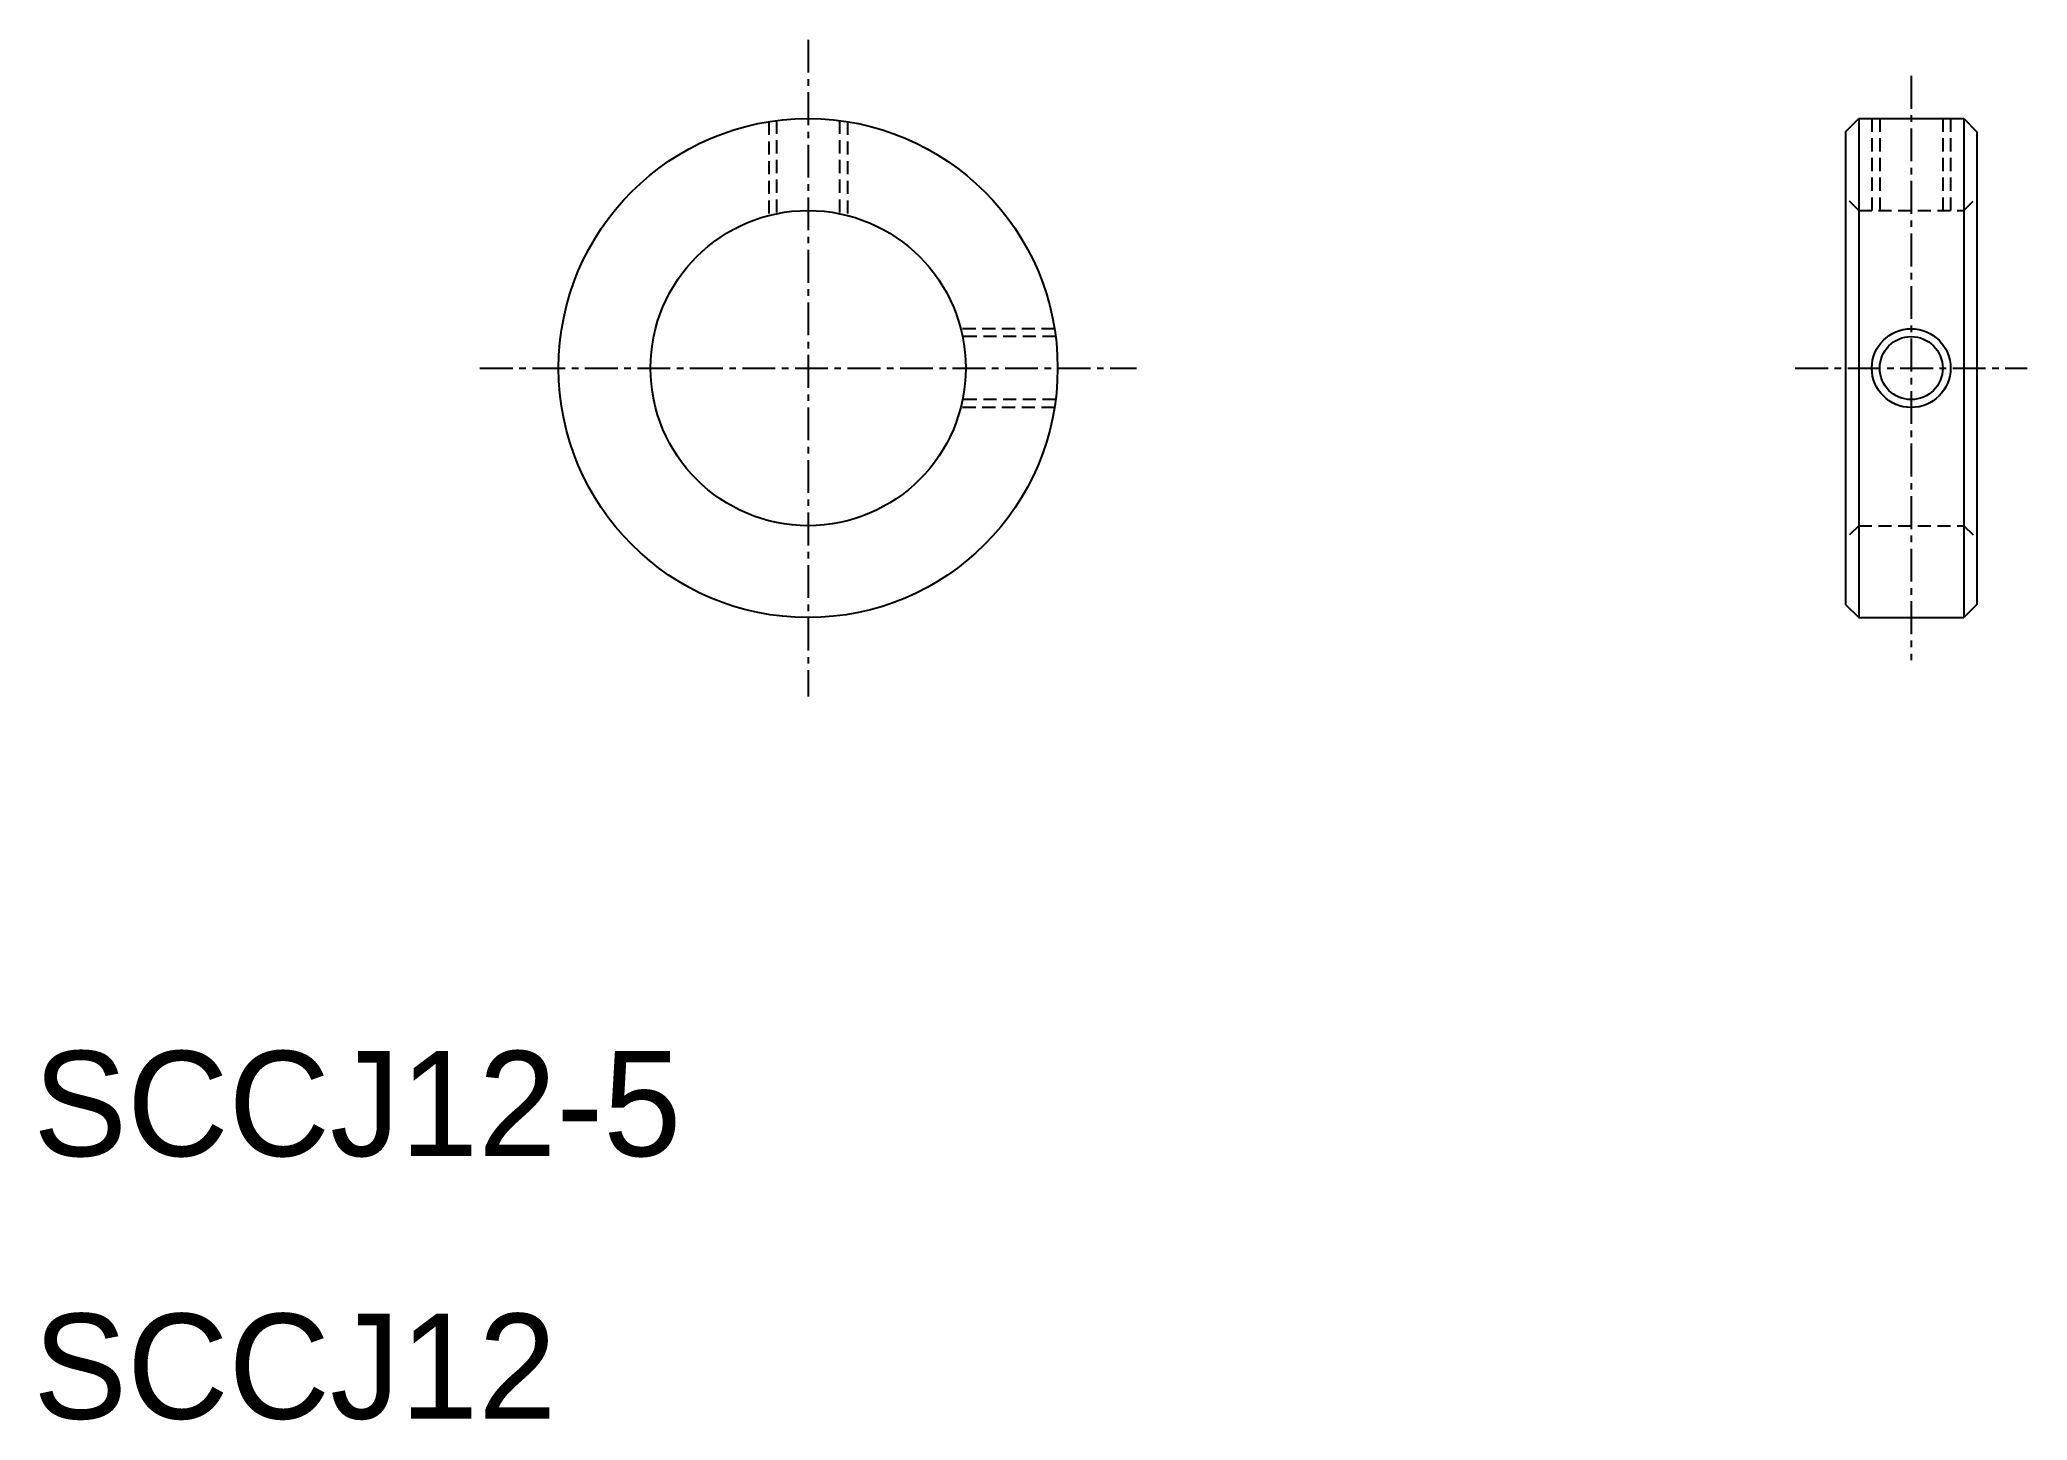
# Model space of a CAD drawing. Extents: x 10.2 to 85.9, y 9.9 to 62.5.
import ezdxf

# ---------------------------------------------------------------- set-up
doc = ezdxf.new("R2010")
doc.units = 0
doc.linetypes.add('CENTER', pattern=[2, 1.25, -0.25, 0.25, -0.25])
doc.linetypes.add('DASHED', pattern=[0.75, 0.5, -0.25])
doc.layers.get('0').update_dxf_attribs({"linetype": 'CONTINUOUS'})
doc.layers.add('CENTER', color=1, linetype='CENTER')

msp = doc.modelspace()

# ---------------------------------------------------------------- linework, layer by layer
at = {"color": 3, "linetype": 'DASHED'}
for p, q in [((38, 59.381), (38, 55.809)), ((38.3, 59.424), (38.3, 55.879)), ((40.7, 59.424), (40.7, 55.879)), ((41, 59.381), (41, 55.809)), ((80, 59.5), (80, 56)), ((80.3, 59.5), (80.3, 56)), ((82.7, 59.5), (82.7, 56)), ((83, 59.5), (83, 56)), ((79.5, 56), (79, 56.5)), ((79.5, 56), (83.5, 56)), ((83.5, 56), (84, 56.5)), ((48.881, 51.5), (45.309, 51.5)), ((48.924, 51.2), (45.379, 51.2)), ((48.881, 48.5), (45.309, 48.5)), ((48.924, 48.8), (45.379, 48.8)), ((79.5, 44), (79, 43.5)), ((79.5, 44), (83.5, 44)), ((83.5, 44), (84, 43.5))]:
    msp.add_line(p, q, dxfattribs=at)
at = {"color": 7, "linetype": 'CONTINUOUS'}
for p, q in [((79, 59), (79.5, 59.5)), ((79.5, 59.5), (83.5, 59.5)), ((79.5, 59.5), (79.5, 40.5)), ((83.5, 59.5), (84, 59)), ((83.5, 59.5), (83.5, 40.5)), ((79, 59), (79, 41)), ((84, 59), (84, 41)), ((79, 41), (79.5, 40.5)), ((84, 41), (83.5, 40.5)), ((79.5, 40.5), (83.5, 40.5))]:
    msp.add_line(p, q, dxfattribs=at)
for centre, radius in [((39.5, 50), 9.5), ((39.5, 50), 6), ((81.5, 50), 1.2)]:
    msp.add_circle(centre, radius, dxfattribs=at)
at = {"color": 3, "linetype": 'CONTINUOUS'}
msp.add_circle((81.5, 50), 1.5, dxfattribs=at)
at = {"layer": 'CENTER', "color": 1, "linetype": 'CENTER'}
for p, q in [((39.5, 62.5), (39.5, 37.5)), ((81.5, 61.123), (81.5, 38.877)), ((27, 50), (52, 50)), ((77.082, 50), (85.918, 50))]:
    msp.add_line(p, q, dxfattribs=at)

# ---------------------------------------------------------------- texts
at = {"color": 7, "linetype": 'CONTINUOUS'}
for s, p in [('SCCJ12-5', (10, 20)), ('SCCJ12', (10, 10))]:
    msp.add_text(s, height=4, dxfattribs=at).set_placement(p)

doc.saveas('drawing.dxf')
